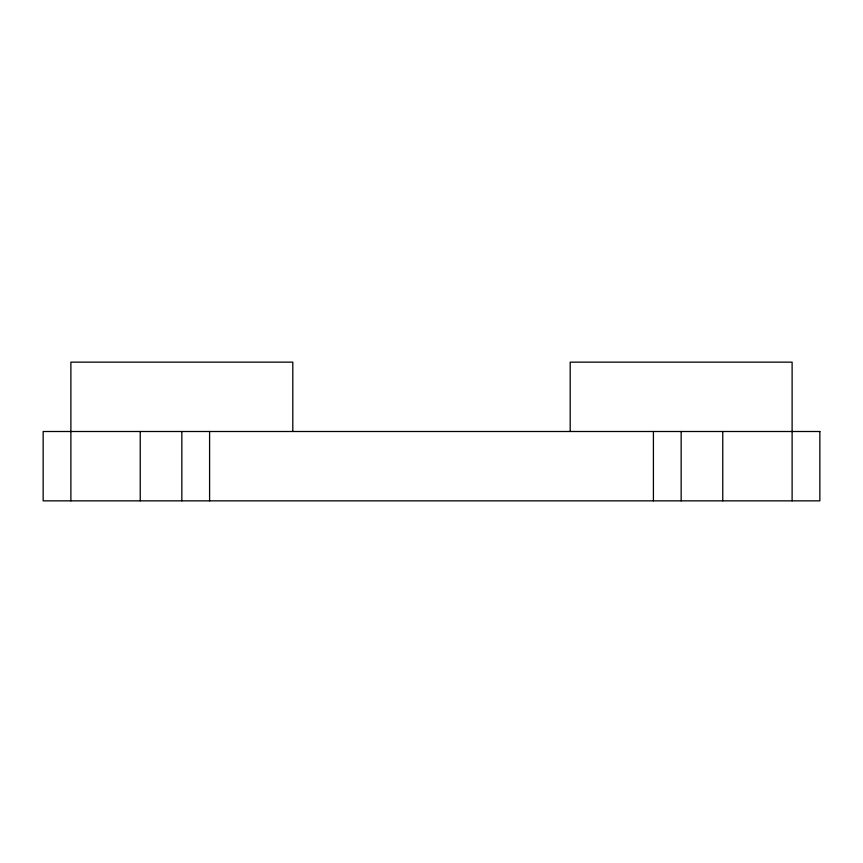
<?xml version="1.0" encoding="UTF-8"?>
<svg xmlns="http://www.w3.org/2000/svg" width="863" height="863" viewBox="0 0 863 863"><rect width="100%" height="100%" fill="white"/><g stroke="black" fill="none" stroke-linecap="round" stroke-linejoin="round"><path stroke-width="1.29" d="M792.115 500.853L792.115 362.147L570.195 362.147L570.195 431.5M722.763 431.5L722.763 500.853M681.155 431.5L681.155 500.853M653.41 431.5L653.41 500.853M292.805 431.5L292.805 362.147L70.885 362.147L70.885 500.853M209.59 431.5L209.59 500.853M181.845 431.5L181.845 500.853M140.238 431.5L140.238 500.853M819.85 431.5L43.15 431.5L43.15 500.853L819.85 500.853L819.85 431.5"/></g></svg>
